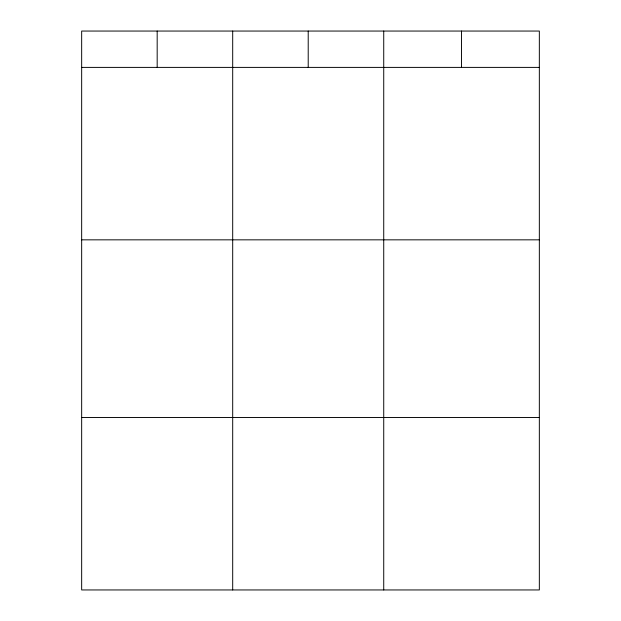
<?xml version="1.0" encoding="UTF-8"?>
<svg xmlns="http://www.w3.org/2000/svg" width="621" height="621" viewBox="0 0 621 621"><rect width="100%" height="100%" fill="white"/><g stroke="black" fill="none" stroke-linecap="round" stroke-linejoin="round"><path stroke-width="0.93" d="M539.338 239.838L539.338 31.05L81.662 31.05L81.662 589.95L539.338 589.95L539.338 239.838L81.662 239.838M81.662 67.394L539.338 67.394M81.662 417.506L539.338 417.506M461.535 31.05L461.535 67.394M383.731 31.05L383.731 589.95M308.21 31.05L308.21 67.394M232.696 31.05L232.696 589.95M157.175 31.05L157.175 67.394"/></g></svg>
